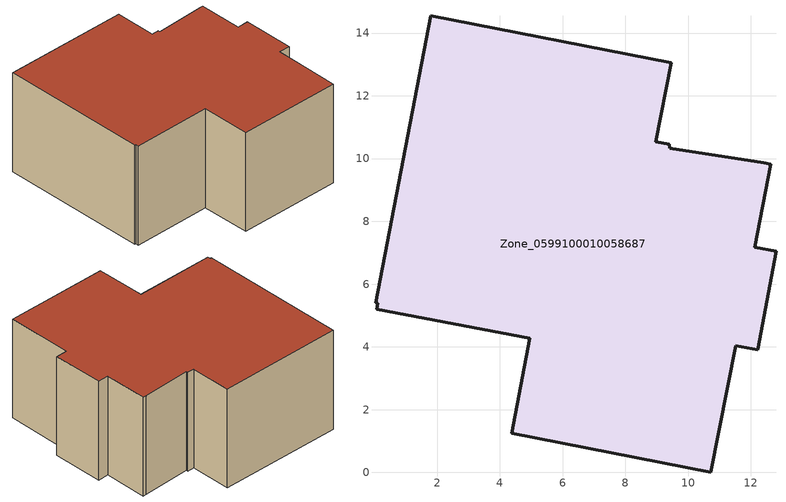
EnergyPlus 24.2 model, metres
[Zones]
Zone_0599100010058687
 floor ground (C_G): 9.46,13.05 8.97,10.54 9.4,10.46 9.4,10.34 12.41,9.87 12.64,9.82 12.12,7.17 12.8,7.04 12.21,3.91 11.51,4.04 10.72,0 4.37,1.25 4.95,4.28 0.07,5.2 0.11,5.39 0.04,5.4 1.79,14.56 z0
 wall outside (C_F): 4.37,1.25 10.72,0 11.51,4.04 12.21,3.91 12.8,7.04 12.12,7.17 12.64,9.82 12.41,9.87 9.4,10.34 9.4,10.46 8.97,10.54 9.46,13.05 1.79,14.56 0.04,5.4 0.11,5.39 0.07,5.2 4.95,4.28 4.37,1.25 z0:6.41
 roof outside (C_R): 0.04,5.4 0.11,5.39 0.07,5.2 4.95,4.28 4.37,1.25 10.72,0 11.51,4.04 12.21,3.91 12.8,7.04 12.12,7.17 12.64,9.82 12.41,9.87 9.4,10.34 9.4,10.46 8.97,10.54 9.46,13.05 1.79,14.56 z6.41
[BUILDING]
Pand.0599100010058687: North Axis=0; Terrain=City; Loads Convergence Tolerance Value=0.04; Temperature Convergence Tolerance Value=0.4; Solar Distribution=FullExterior; Maximum Number of Warmup Days=25; Minimum Number of Warmup Days=1
[Site:Location]
Rotterdam.The.Hague.AP_ZH_NLD Design_Conditions: Latitude=51.96; Longitude=4.45; Time Zone=1; Elevation=-4.5
[SITE:GROUNDTEMPERATURE:BUILDINGSURFACE]
18, 18, 18, 18, 18, 18, 18, 18, 18, 18, 18, 18
[MATERIAL] Thermal Absorptance=0.9; Solar Absorptance=0.7; Visible Absorptance=0.7
Name | Roughness | Thickness | Conductivity | Density | Specific Heat
G.D.2006-2014 | MediumSmooth | 0.15 | 0.06 | 540 | 1210
F.D.2006-2014 | Rough | 0.3 | 0.12 | 1920 | 840
R.D.2006-2014 | MediumRough | 0.2 | 0.08 | 1500 | 1000
[CONSTRUCTION]
C_G: G.D.2006-2014
C_F: F.D.2006-2014
C_R: R.D.2006-2014
[ZONE]
Zone_0599100010058687: Type=1; Multiplier=1; Ceiling Height=Autocalculate; Volume=Autocalculate; Floor Area=autocalculate; Part of Total Floor Area=Yes
[ZONEINFILTRATION:DESIGNFLOWRATE]
Infil_Zone_0599100010058687: Zone or ZoneList or Space or SpaceList=Zone_0599100010058687; Schedule=AlwaysOn; Design Flow Rate Calculation Method=Flow/Area; Flow Rate per Floor Area=0.0021; Constant Term Coefficient=1; Temperature Term Coefficient=0; Velocity Term Coefficient=0; Velocity Squared Term Coefficient=0
[HVACTEMPLATE:ZONE:IDEALLOADSAIRSYSTEM]
Zone_0599100010058687: Maximum Heating Supply Air Temperature=50; Minimum Cooling Supply Air Temperature=13; Maximum Heating Supply Air Humidity Ratio=0.0156; Minimum Cooling Supply Air Humidity Ratio=0.0077; Heating Limit=NoLimit; Cooling Limit=NoLimit; Dehumidification Control Type=ConstantSensibleHeatRatio; Cooling Sensible Heat Ratio=0.7; Dehumidification Setpoint=60; Humidification Control Type=None; Humidification Setpoint=30; Outdoor Air Method=None; Outdoor Air Flow Rate per Person=0.00944; Outdoor Air Flow Rate per Zone Floor Area=0; Outdoor Air Flow Rate per Zone=0; Demand Controlled Ventilation Type=None; Outdoor Air Economizer Type=NoEconomizer; Heat Recovery Type=None; Sensible Heat Recovery Effectiveness=0.7; Latent Heat Recovery Effectiveness=0.65
[ZONECONTROL:THERMOSTAT]
ThermostatControl_Zone_0599100010058687: Zone or ZoneList=Zone_0599100010058687; Control Type Schedule=DualSetpointControlType; Control 1=Thermostat_Zone_0599100010058687; Temperature Difference Between Cutout And Setpoint=0
[THERMOSTATSETPOINT:DUALSETPOINT]
Thermostat_Zone_0599100010058687: Heating Setpoint Temperature Schedule=HeatingSetpoint_Zone_0599100010058687; Cooling Setpoint Temperature Schedule=CoolingSetpoint_Zone_0599100010058687
[SCHEDULE:COMPACT]
HeatingSetpoint_Zone_0599100010058687: Through: 12/31, For: AllDays, Until: 24:00, 21
CoolingSetpoint_Zone_0599100010058687: Through: 12/31, For: AllDays, Until: 24:00, 24
DualSetpointControlType: Through: 12/31, For: AllDays, Until: 24:00, 4
AlwaysOn: Through: 12/31, For: AllDays, Until: 24:00, 1
